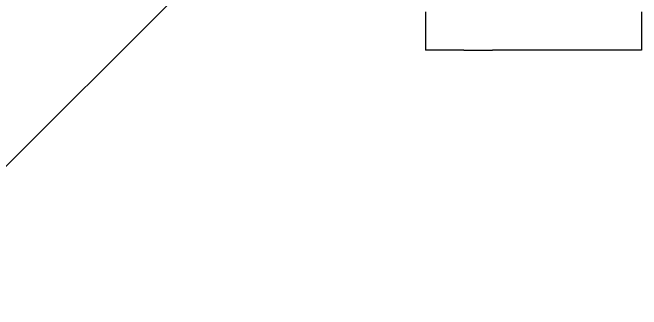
# Model space of a CAD drawing. Header units: millimetres. Extents: x 732 to 1037, y 127 to 299.
# Drawn here: x 738.008 to 738.663, y 282.307 to 282.617 of the extents above; entities that cross this region are included whole.
import ezdxf

# ---------------------------------------------------------------- set-up
doc = ezdxf.new("R2010")
doc.units = ezdxf.units.MM
doc.layers.add('I-ARQ', color=8, linetype='Continuous')

# ---------------------------------------------------------------- blocks, each defined once
blk = doc.blocks.new('A$C4CA24491')
at = {"layer": 'I-ARQ', "color": 2}
blk.add_line((0, 3.76099), (12.75, 16.51099), dxfattribs=at)

msp = doc.modelspace()

# ---------------------------------------------------------------- linework, layer by layer
at = {"layer": 'I-ARQ'}
for p, q in [((738.43758, 282.61753), (738.43758, 282.57753)), ((738.66258, 282.61753), (738.66258, 282.57753)), ((738.47758, 282.57753), (738.43758, 282.57753)), ((738.47758, 282.57753), (738.50758, 282.57753)), ((738.66258, 282.57753), (738.50758, 282.57753))]:
    msp.add_line(p, q, dxfattribs=at)

# ---------------------------------------------------------------- block references
msp.add_blockref('A$C4CA24491', (733.63258, 274.32726))

doc.saveas('drawing.dxf')
